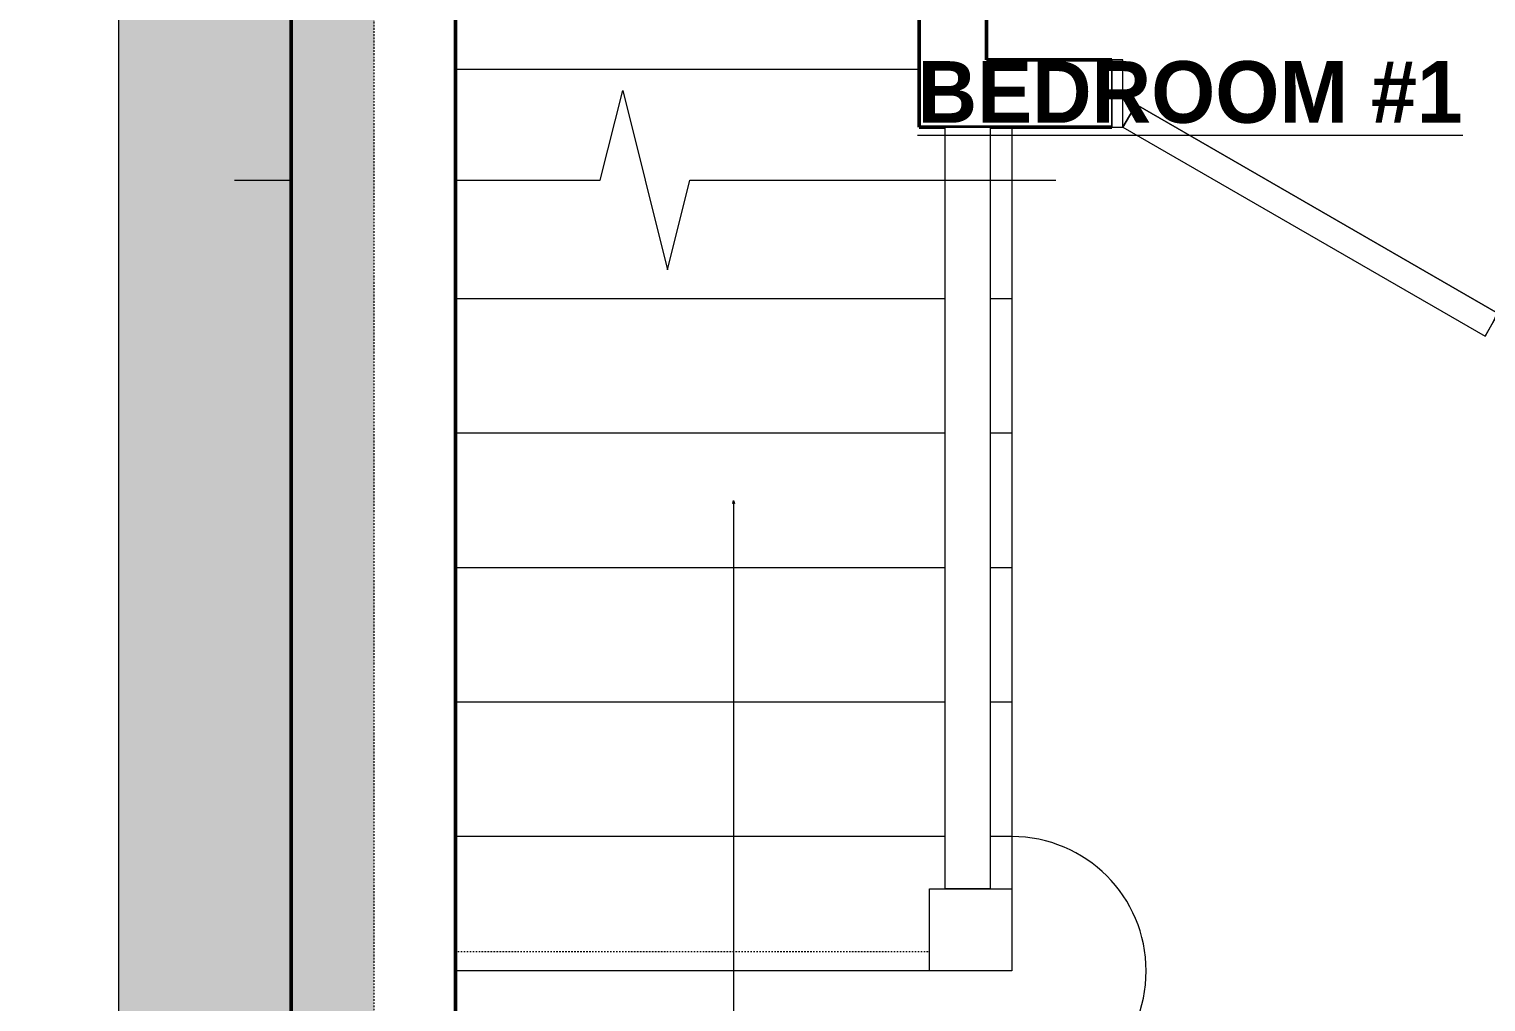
# Model space of a CAD drawing. Header units: inches. Extents: x -961 to 1381, y -1063 to 1035.
# Drawn here: x -283.3 to -185.7, y -827.6 to -762.4 of the extents above; entities that cross this region are included whole.
import ezdxf

# ---------------------------------------------------------------- set-up
doc = ezdxf.new("R2010")
doc.units = ezdxf.units.IN
doc.header["$LTSCALE"] = 0.2
doc.header["$MEASUREMENT"] = 0
doc.linetypes.add('STYLE_02', pattern=[0.6944250000000001, 0.48607, -0.2083550000000001])
doc.linetypes.add('STYLE_06', pattern=[1.0416400000000001, 0.625, -0.20828, 0.06943000000000005, -0.13893])
for name, color, linetype, lineweight in [('_MD Elevations (2D)', 7, 'Continuous', 5), ('None', 7, 'Continuous', 5), ('Sills', 7, 'Continuous', 5)]:
    doc.layers.add(name, color=color, linetype=linetype, lineweight=lineweight)
doc.styles.add('Bradley Hand ITC TT-Bold', font='Bradley Hand ITC TT-Bold')

# ---------------------------------------------------------------- blocks, each defined once
blk = doc.blocks.new('Group-153')
at = {"layer": 'None', "color": 7, "linetype": 'Continuous', "lineweight": 5}
for p, q in [((-14.75, 2.25), (-14.75, -2.25)), ((14.75, 2.25), (14.75, -2.25))]:
    blk.add_line(p, q, dxfattribs=at)
blk = doc.blocks.new('Group-154')
at = {"layer": 'None', "color": 7, "linetype": 'Continuous', "lineweight": 5}
for points in [[(-14.75, 2.25), (-14, 2.25), (-14, -2.25), (-14.75, -2.25)], [(14, 2.25), (14.75, 2.25), (14.75, -2.25), (14, -2.25)]]:
    blk.add_lwpolyline(points, close=True, dxfattribs=at)
blk = doc.blocks.new('Group-155')
at = {"layer": 'None', "color": 7, "linetype": 'Continuous', "lineweight": 5}
for p, q in [((-14.75, 2.25), (-14, 2.25)), ((-14, 2.25), (-14, -2.25)), ((14.75, 2.25), (14, 2.25)), ((14, 2.25), (14, -2.25)), ((-14.75, -2.25), (-14, -2.25)), ((14.75, -2.25), (14, -2.25))]:
    blk.add_line(p, q, dxfattribs=at)
at = {"layer": 'None', "color": 7}
for name in ['Group-153', 'Group-154']:
    blk.add_blockref(name, (0, 0), dxfattribs=at)
blk = doc.blocks.new('Group-156')
at = {"layer": 'None', "color": 7, "linetype": 'Continuous', "lineweight": 5}
blk.add_arc((-14, 2.249999999999999), 28, 0, 29.99999999999995, dxfattribs=at)
blk = doc.blocks.new('Group-157')
at = {"layer": 'None', "color": 7, "linetype": 'Continuous', "lineweight": 5}
blk.add_lwpolyline([(-14, 2.25), (10.24871130596428, 16.25), (11.12371130596428, 14.73445554337723), (-13.125, 0.7344555433772326)], close=True, dxfattribs=at)
blk = doc.blocks.new('Group-158')
at = {"layer": 'None', "color": 7, "linetype": 'Continuous', "lineweight": 5}
for p, q in [((-14, 2.25), (10.24871130596428, 16.25)), ((10.24871130596428, 16.25), (11.12371130596428, 14.73445554337723)), ((-13.125, 0.7344555433772326), (11.12371130596428, 14.73445554337723)), ((-14, 2.25), (-13.125, 0.7344555433772326))]:
    blk.add_line(p, q, dxfattribs=at)
at = {"layer": 'None', "color": 7}
blk.add_blockref('Group-157', (0, 0), dxfattribs=at)
blk = doc.blocks.new('Group-159')
at = {"layer": 'Sills'}
blk.add_blockref('Group-158', (0, 0), dxfattribs=at)
blk = doc.blocks.new('Door (2D)-6')
at = {"layer": 'None', "color": 7}
for name in ['Group-159', 'Group-155']:
    blk.add_blockref(name, (0, 0), dxfattribs=at)
at = {"layer": 'Sills'}
blk.add_blockref('Group-156', (0, 0), dxfattribs=at)
blk = doc.blocks.new('Break Line')
at = {"layer": 'None', "color": 7, "linetype": 'Continuous', "lineweight": 20}
blk.add_lwpolyline([(0, 0), (24.5, 0), (26, 5.999999999999999), (29, -5.999999999999999), (30.49999999999999, 0), (54.99999999999999, 0)], dxfattribs=at)
blk = doc.blocks.new('Break Line-1')
at = {"layer": 'None', "color": 7, "linetype": 'Continuous', "lineweight": 20}
blk.add_lwpolyline([(0, 0), (263.25, 0), (264.75, 5.999999999999999), (267.75, -5.999999999999999), (269.25, 0), (532.5, 0)], dxfattribs=at)
blk = doc.blocks.new('Group-165')
at = {"layer": 'None', "linetype": 'Continuous', "lineweight": 0}
blk.add_hatch(color=7, dxfattribs=at).paths.add_polyline_path([(-236.1240361465432, -794.2075603798603), (-236.0704430371929, -794.007548172829), (-236.0168499278425, -794.2075603798603)])
at = {"layer": 'None', "color": 7, "linetype": 'Continuous', "lineweight": 5}
for p, q in [((-217.4454430371929, -780.507548172829), (-254.6954430371929, -780.507548172829)), ((-217.4454430371929, -789.507548172829), (-254.6954430371929, -789.507548172829)), ((-236.0704430371929, -794.007548172829), (-236.0704430371929, -838.631922309612)), ((-217.4454430371929, -798.5075481728292), (-254.6954430371929, -798.5075481728292)), ((-217.4454430371929, -807.5075481728292), (-254.6954430371929, -807.5075481728292)), ((-217.4454430371929, -816.507548172829), (-254.6954430371929, -816.507548172829)), ((-217.4454430371929, -825.507548172829), (-254.6954430371929, -825.507548172829))]:
    blk.add_line(p, q, dxfattribs=at)
at = {"layer": 'None', "color": 7, "linetype": 'STYLE_02', "lineweight": 5}
blk.add_line((-217.4454430371929, -824.2323976447005), (-254.6954430371929, -824.2323976447005), dxfattribs=at)
at = {"layer": 'None', "color": 7, "linetype": 'Continuous', "lineweight": 5}
blk.add_lwpolyline([(-236.1240361465432, -794.2075603798603), (-236.0704430371929, -794.007548172829), (-236.0168499278425, -794.2075603798603)], close=True, dxfattribs=at)
blk.add_arc((-217.4454430371929, -825.507548172829), 8.999999999999943, 270, 90, dxfattribs=at)
at = {"layer": 'None', "color": 7, "rotation": 90}
blk.add_blockref('Break Line-1', (-277.2500000000001, -979.007548172829), dxfattribs=at)
at = {"color": 7, "linetype": 'Continuous', "lineweight": 5}
blk.add_wipeout([(-210.74999999999994, -764.5075481728289), (-210.74999999999994, -769.007548172829), (-223.6491012665263, -769.007548172829), (-219.14910126652632, -764.5075481728289)], dxfattribs=at).dxf.layer = 'None'
at = {"layer": 'None', "color": 7, "linetype": 'Continuous', "lineweight": 50}
for p, q in [((-210.75, -764.5075481728289), (-219.1491012665263, -764.5075481728289)), ((-210.75, -769.007548172829), (-223.6491012665263, -769.007548172829))]:
    blk.add_line(p, q, dxfattribs=at)
at = {"layer": 'None', "color": 7, "linetype": 'Continuous', "lineweight": 5}
blk.add_line((-217.4454430371929, -769.007548172829), (-217.4454430371929, -825.507548172829), dxfattribs=at)
at = {"layer": 'None', "color": 7, "xscale": -1, "rotation": 180}
blk.add_blockref('Door (2D)-6', (-196, -766.7575481728289), dxfattribs=at)
at = {"color": 7, "linetype": 'Continuous', "lineweight": 5}
blk.add_wipeout([(-265.6954430371928, -530.8390482027141), (-254.69544303719277, -540.3390482027141), (-254.6954430371928, -953.0075481728292), (-265.6954430371928, -953.007548172829)], dxfattribs=at).dxf.layer = 'None'
at = {"layer": 'None', "color": 7, "linetype": 'STYLE_06', "lineweight": 5}
blk.add_line((-260.1491012665263, -1016.007548172829), (-260.1491012665263, -406.1853446469436), dxfattribs=at)
at = {"layer": 'None', "color": 7, "linetype": 'Continuous', "lineweight": 50}
for p, q in [((-265.6954430371928, -530.8390482027143), (-265.6954430371928, -953.007548172829)), ((-254.6954430371928, -728.757548172829), (-254.6954430371929, -953.0075481728292))]:
    blk.add_line(p, q, dxfattribs=at)
at = {"layer": 'None', "color": 7, "linetype": 'Continuous'}
blk.add_solid([(-277.25, -962.5075481728292), (-277.25, -458.5075481728292), (-260.1491012665263, -962.5075481728292), (-260.1491012665263, -458.5075481728292)], dxfattribs=at)
at = {"color": 7, "linetype": 'Continuous', "lineweight": 5}
blk.add_wipeout([(-223.6491012665263, -728.757548172829), (-219.14910126652632, -728.757548172829), (-219.14910126652632, -764.5075481728289), (-223.6491012665263, -769.007548172829)], dxfattribs=at).dxf.layer = 'None'
at = {"color": 7, "linetype": 'Continuous', "lineweight": 15}
blk.add_wipeout([(-222.9454430371929, -820.0075481728289), (-217.4454430371929, -820.0075481728289), (-217.4454430371929, -825.507548172829), (-222.9454430371929, -825.507548172829)], dxfattribs=at).dxf.layer = 'None'
at = {"layer": 'None', "color": 7, "linetype": 'Continuous', "lineweight": 50}
for p, q in [((-223.6491012665263, -728.757548172829), (-223.6491012665263, -769.007548172829)), ((-219.1491012665263, -728.757548172829), (-219.1491012665263, -764.5075481728289))]:
    blk.add_line(p, q, dxfattribs=at)
at = {"layer": 'None', "color": 7, "linetype": 'Continuous', "lineweight": 5}
blk.add_line((-254.6954430371929, -765.1276315410286), (-223.6491012665263, -765.1276315410286), dxfattribs=at)
at = {"layer": 'None', "color": 7, "linetype": 'Continuous', "lineweight": 15}
blk.add_lwpolyline([(-222.9454430371929, -820.0075481728289), (-217.4454430371929, -820.0075481728289), (-217.4454430371929, -825.507548172829), (-222.9454430371929, -825.507548172829)], close=True, dxfattribs=at)
at = {"color": 7, "linetype": 'Continuous', "lineweight": 15}
blk.add_wipeout([(-221.9012236073088, -769.007548172829), (-218.9012236073088, -769.007548172829), (-218.9012236073088, -820.0075481728292), (-221.9012236073088, -820.0075481728292)], dxfattribs=at).dxf.layer = 'None'
at = {"layer": 'None', "color": 7, "linetype": 'Continuous', "lineweight": 15}
blk.add_lwpolyline([(-221.9012236073088, -769.007548172829), (-218.9012236073088, -769.007548172829), (-218.9012236073088, -820.0075481728292), (-221.9012236073088, -820.0075481728292)], close=True, dxfattribs=at)
at = {"layer": 'None', "color": 7}
blk.add_blockref('Break Line', (-269.5, -772.5532550424458), dxfattribs=at)
blk = doc.blocks.new('Break Line-6')
at = {"layer": 'None', "color": 7, "linetype": 'Continuous', "lineweight": 20}
blk.add_lwpolyline([(0, 0), (263.25, 0), (264.75, 5.999999999999999), (267.75, -5.999999999999999), (269.25, 0), (532.5, 0)], dxfattribs=at)
blk = doc.blocks.new('Group-539')
at = {"layer": 'None', "color": 7, "rotation": 90}
blk.add_blockref('Break Line-6', (-277.2500000000001, -869.5650570983871), dxfattribs=at)
at = {"layer": 'None', "color": 7, "insert": (-205.5, -764.5890021430472), "char_height": 4.128832733117663, "width": 63.00000000000006, "attachment_point": 2, "line_spacing_factor": 1.337445401728336, "style": 'Bradley Hand ITC TT-Bold'}
blk.add_mtext('{\\LBEDROOM #1\\P}', dxfattribs=at)
at = {"color": 7, "linetype": 'Continuous', "lineweight": 5}
blk.add_wipeout([(-265.69544303719283, -421.3965571282723), (-254.69544303719286, -430.8965571282722), (-254.6954430371929, -843.5650570983872), (-265.6954430371929, -843.5650570983871)], dxfattribs=at).dxf.layer = 'None'
at = {"layer": 'None', "color": 7, "linetype": 'STYLE_06', "lineweight": 5}
blk.add_line((-260.1491012665263, -906.565057098387), (-260.1491012665263, -296.7428535725016), dxfattribs=at)
at = {"layer": 'None', "color": 7, "linetype": 'Continuous', "lineweight": 50}
for p, q in [((-265.6954430371928, -421.3965571282724), (-265.6954430371929, -843.5650570983871)), ((-254.6954430371929, -700.3150570983871), (-254.6954430371929, -843.5650570983872))]:
    blk.add_line(p, q, dxfattribs=at)
at = {"layer": 'None', "color": 7, "linetype": 'Continuous'}
blk.add_solid([(-277.25, -853.0650570983872), (-277.25, -349.0650570983872), (-260.1491012665263, -853.0650570983872), (-260.1491012665263, -349.0650570983872)], dxfattribs=at)
blk = doc.blocks.new('MD Elevations (2D)')
at = {"layer": 'None', "color": 7}
blk.add_blockref('Group-165', (0, 0), dxfattribs=at)
blk.add_blockref('Group-539', (0, 0), dxfattribs=at)

msp = doc.modelspace()

# ---------------------------------------------------------------- block references
at = {"layer": '_MD Elevations (2D)'}
msp.add_blockref('MD Elevations (2D)', (0, 0), dxfattribs=at)

doc.saveas('drawing.dxf')
